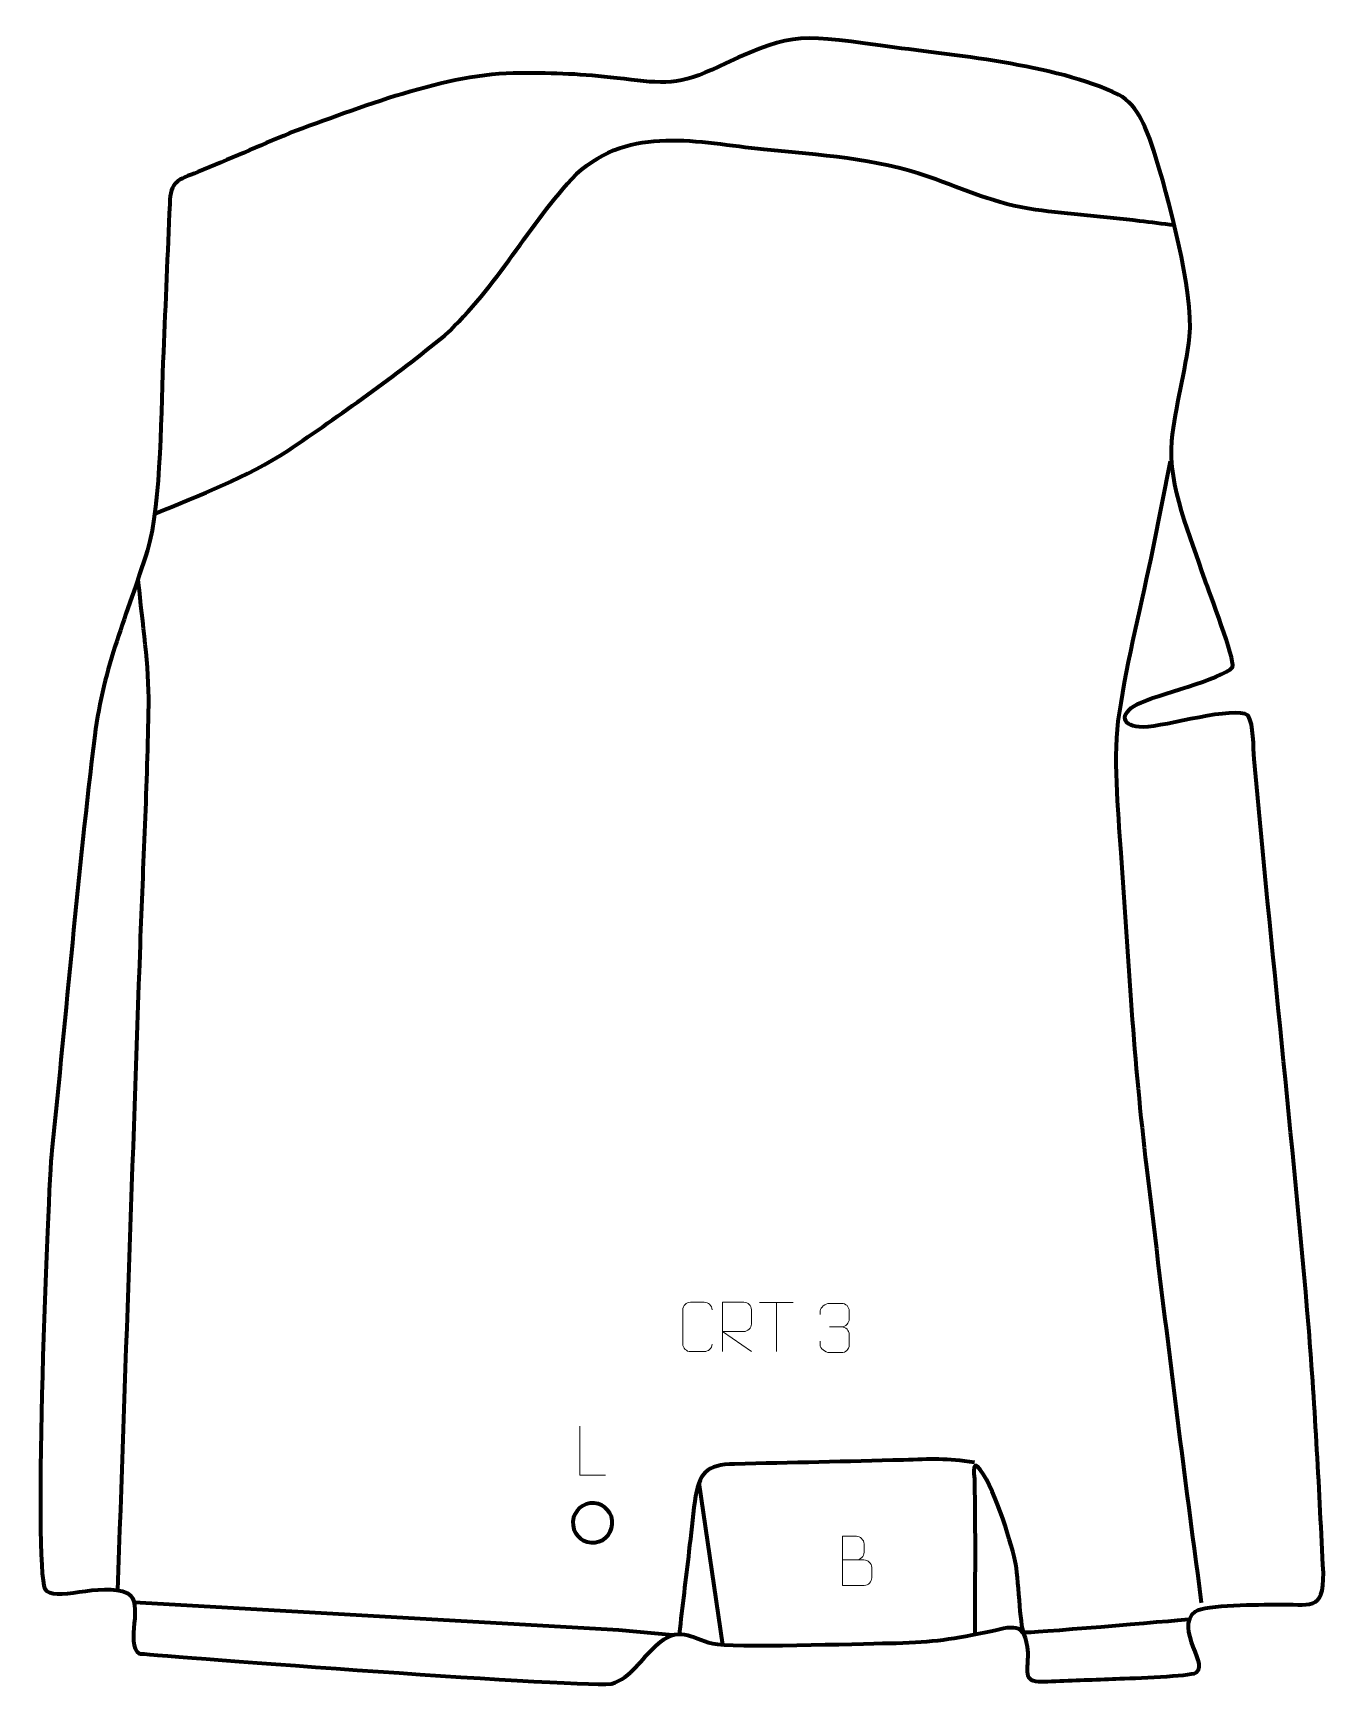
# Model space of a CAD drawing. Header units: millimetres. Extents: x -574 to 81, y 47 to 885.
import ezdxf

# ---------------------------------------------------------------- set-up
doc = ezdxf.new("R2010")
doc.units = ezdxf.units.MM
doc.header["$MEASUREMENT"] = 0
doc.layers.add('layer 2', color=7, linetype='Continuous')
doc.layers.add('layer 3', color=7, linetype='Continuous')

msp = doc.modelspace()

# ---------------------------------------------------------------- linework, layer by layer
at = {"layer": 'layer 2', "color": 142, "lineweight": 158}
for points, knots in [([(-512.0124, 641.8013), (-488.7336, 651.8341), (-465.5742, 659.8805), (-444.3723, 674.0409), (-444.3723, 674.0409), (-418.05, 691.806), (-389.6296, 711.9548), (-365.1645, 732.1124), (-365.1645, 732.1124), (-337.7405, 757.4125), (-322.8599, 788.1657), (-298.2641, 814.145), (-298.2641, 814.145), (-270.5963, 839.147), (-236.8657, 830.1195), (-203.196, 826.6558), (-203.196, 826.6558), (-175.2666, 823.7827), (-146.4639, 822.2288), (-119.7916, 812.8463), (-119.7916, 812.8463), (-100.8122, 806.17), (-86.0995, 799.0186), (-65.6544, 796.1042), (-65.6544, 796.1042), (-48.3428, 793.7857), (-30.4454, 792.4764), (-12.9421, 790.386), (-12.9421, 790.386), (-7.0372, 789.6807), (-1.1324, 788.9755), (4.7725, 788.2711)], [0, 0, 0, 0, 0.11111111, 0.11111111, 0.11111111, 0.11111111, 0.22222222, 0.22222222, 0.22222222, 0.22222222, 0.33333333, 0.33333333, 0.33333333, 0.33333333, 0.44444444, 0.44444444, 0.44444444, 0.44444444, 0.55555556, 0.55555556, 0.55555556, 0.55555556, 0.66666667, 0.66666667, 0.66666667, 0.66666667, 0.77777778, 0.77777778, 0.77777778, 0.77777778, 1, 1, 1, 1]), ([(2.6963, 668.6314), (2.6963, 668.6314), (-6.139, 624.3138), (-6.139, 624.3138), (-6.139, 624.3138), (-11.7659, 597.0943), (-19.0441, 568.13), (-23.229, 540.875), (-23.229, 540.875), (-26.5042, 519.545), (-23.8906, 491.8347), (-22.3593, 470.0833), (-22.3593, 470.0833), (-18.7098, 416.3608), (-15.7981, 364.4502), (-9.3457, 310.8504), (-9.3457, 310.8504), (-0.5035, 237.1893), (8.5758, 163.5735), (18.4486, 90.0421)], [0, 0, 0, 0, 0.16666667, 0.16666667, 0.16666667, 0.16666667, 0.33333333, 0.33333333, 0.33333333, 0.33333333, 0.5, 0.5, 0.5, 0.5, 0.66666667, 0.66666667, 0.66666667, 0.66666667, 1, 1, 1, 1]), ([(-530.653, 96.3984), (-526.8517, 205.4581), (-523.0505, 314.5178), (-519.2492, 423.5776), (-519.2492, 423.5776), (-517.827, 463.9437), (-515.6166, 504.6911), (-515.0138, 545.0328), (-515.0138, 545.0328), (-514.7254, 564.3326), (-518.252, 587.1511), (-520.1298, 606.7508), (-520.1298, 606.7508), (-520.1298, 606.7508), (-520.3577, 609.1292), (-520.3577, 609.1292)], [0, 0, 0, 0, 0.2, 0.2, 0.2, 0.2, 0.4, 0.4, 0.4, 0.4, 0.6, 0.6, 0.6, 0.6, 1, 1, 1, 1]), ([(-96.4972, 161.1225), (-110.6279, 163.437), (-118.5571, 162.8472), (-132.5572, 162.3957), (-132.5572, 162.3957), (-161.0915, 161.6244), (-189.5607, 160.9773), (-218.0976, 160.3822), (-218.0976, 160.3822), (-232.6345, 160.079), (-236.1835, 155.7791), (-238.2539, 141.5133), (-238.2539, 141.5133), (-239.4816, 133.054), (-240.2419, 124.5401), (-241.2204, 116.0535), (-241.2204, 116.0535), (-242.8882, 102.0957), (-244.5362, 88.1355), (-246.1822, 74.1751)], [0, 0, 0, 0, 0.16666667, 0.16666667, 0.16666667, 0.16666667, 0.33333333, 0.33333333, 0.33333333, 0.33333333, 0.5, 0.5, 0.5, 0.5, 0.66666667, 0.66666667, 0.66666667, 0.66666667, 1, 1, 1, 1]), ([(12.4242, 81.566), (3.8795, 80.875), (-70.7176, 74.3533), (-71.5182, 74.9702), (-71.5182, 74.9702), (-73.3721, 77.9345), (-74.2307, 103.8419), (-75.8313, 111.12), (-75.8313, 111.12), (-78.5175, 122.7623), (-87.1062, 150.6288), (-94.8681, 158.9623), (-94.8681, 158.9623), (-97.6939, 161.996), (-96.5617, 153.4125), (-96.5308, 151.9421), (-96.5308, 151.9421), (-95.9905, 126.2163), (-96.3628, 99.8543), (-96.295, 74.0552)], [0, 0, 0, 0, 0.16666667, 0.16666667, 0.16666667, 0.16666667, 0.33333333, 0.33333333, 0.33333333, 0.33333333, 0.5, 0.5, 0.5, 0.5, 0.66666667, 0.66666667, 0.66666667, 0.66666667, 1, 1, 1, 1]), ([(-249.3131, 73.6847), (-249.3131, 73.6847), (-276.7858, 76.24), (-276.7858, 76.24), (-276.7858, 76.24), (-276.7858, 76.24), (-522.4545, 90.2321), (-522.4545, 90.2321)], [0, 0, 0, 0, 0.33333333, 0.33333333, 0.33333333, 0.33333333, 1, 1, 1, 1])]:
    msp.add_open_spline(points, degree=3, knots=knots, dxfattribs=at)
msp.add_open_spline([(-236.1834, 150.8113), (-236.1834, 150.8113), (-224.2736, 68.8155), (-224.2736, 68.8155)], degree=3, dxfattribs=at)
at = {"layer": 'layer 2', "color": 142, "lineweight": 200}
msp.add_open_spline([(-290.7644, 120.5664), (-296.2723, 120.972), (-300.4085, 125.766), (-300.0029, 131.2739), (-300.0029, 131.2739), (-299.5972, 136.7818), (-294.8033, 140.918), (-289.2954, 140.5124), (-289.2954, 140.5124), (-283.7874, 140.1067), (-279.6512, 135.3127), (-280.0569, 129.8048), (-280.0569, 129.8048), (-280.4626, 124.2969), (-285.2565, 120.1607), (-290.7644, 120.5664)], degree=3, knots=[0, 0, 0, 0, 0.2, 0.2, 0.2, 0.2, 0.4, 0.4, 0.4, 0.4, 0.6, 0.6, 0.6, 0.6, 1, 1, 1, 1], dxfattribs=at)
at = {"layer": 'layer 3', "color": 242, "lineweight": 158}
msp.add_open_spline([(-443.741, 834.7283), (-408.588, 847.4412), (-364.2145, 865.311), (-326.8238, 865.2072), (-326.8238, 865.2072), (-309.0716, 865.1613), (-295.3882, 864.8375), (-277.6534, 862.6692), (-277.6534, 862.6692), (-257.4321, 860.258), (-248.1123, 858.3618), (-229.5646, 866.922), (-229.5646, 866.922), (-189.4582, 885.4892), (-188.7426, 885.3088), (-144.0832, 879.1383), (-144.0832, 879.1383), (-107.8018, 874.1905), (-56.0138, 869.9972), (-23.4026, 854.233), (-23.4026, 854.233), (-13.0378, 848.63), (-9.2113, 836.3011), (-5.6261, 825.7881), (-5.6261, 825.7881), (1.6082, 803.3962), (14.5897, 754.1886), (12.5482, 731.6905), (12.5482, 731.6905), (10.4525, 713.8359), (5.3173, 696.2558), (3.453, 678.8778), (3.453, 678.8778), (1.6475, 655.4118), (12.9221, 630.8199), (20.2062, 608.66), (20.2062, 608.66), (22.4718, 602.2529), (35.5933, 568.0388), (34.2938, 564.2492), (34.2938, 564.2492), (29.0892, 557.8514), (-4.678, 550.3107), (-14.1023, 545.3964), (-14.1023, 545.3964), (-23.2067, 540.6489), (-22.1889, 533.6686), (-11.069, 533.8349), (-11.069, 533.8349), (1.0084, 534.0154), (34.7848, 544.7154), (42.1914, 539.7217), (42.1914, 539.7217), (45.0556, 534.8032), (44.7418, 523.8743), (45.2887, 517.6255), (45.2887, 517.6255), (53.8283, 421.4933), (64.7688, 325.4791), (72.9031, 229.3593), (72.9031, 229.3593), (76.2218, 188.2756), (78.2513, 146.4977), (80.295, 105.3032), (80.295, 105.3032), (80.596, 85.0417), (73.6037, 89.671), (56.3432, 89.1986), (56.3432, 89.1986), (48.9526, 89.0567), (20.2199, 89.2217), (15.5053, 85.6802), (15.5053, 85.6802), (4.0519, 77.0767), (24.263, 56.7989), (14.776, 54.289), (14.776, 54.289), (8.5644, 52.6455), (-18.9797, 51.7799), (-26.5888, 51.4668), (-26.5888, 51.4668), (-37.4773, 51.0189), (-48.4505, 50.7745), (-59.3202, 50.1964), (-59.3202, 50.1964), (-59.3202, 50.1964), (-60.1224, 50.1537), (-60.1224, 50.1537), (-60.1224, 50.1537), (-72.5341, 49.6998), (-69.4636, 53.6198), (-69.4781, 64.77), (-69.4781, 64.77), (-71.1219, 81.6271), (-76.7064, 78.1038), (-90.8179, 75.1682), (-90.8179, 75.1682), (-110.3631, 71.1078), (-119.7802, 69.9385), (-139.8745, 69.6022), (-139.8745, 69.6022), (-154.4207, 69.3586), (-220.0079, 67.1448), (-229.1633, 69.405), (-229.1633, 69.405), (-240.7776, 72.2724), (-246.0447, 79.0291), (-257.8557, 68.4348), (-257.8557, 68.4348), (-265.4555, 61.6178), (-270.358, 52.272), (-280.4772, 48.9402), (-280.4772, 48.9402), (-305.4015, 47.42), (-519.5366, 64.1202), (-519.8528, 64.3304), (-519.8528, 64.3304), (-527.4408, 69.3747), (-516.9041, 89.9929), (-525.7731, 94.9221), (-525.7731, 94.9221), (-539.0554, 101.1126), (-563.8966, 89.7754), (-567.596, 97.1442), (-567.596, 97.1442), (-573.6325, 109.1682), (-566.1971, 299.438), (-564.1022, 319.4198), (-564.1022, 319.4198), (-556.8146, 389.2553), (-550.9388, 459.8433), (-542.3837, 529.4593), (-542.3837, 529.4593), (-537.8419, 565.1192), (-526.092, 590.1747), (-515.6646, 623.4277), (-515.6646, 623.4277), (-508.5245, 647.211), (-508.8236, 696.9367), (-507.5999, 723.8229), (-507.5999, 723.8229), (-506.4609, 748.8419), (-505.5202, 773.8688), (-504.403, 798.8718), (-504.403, 798.8718), (-503.8738, 810.717), (-500.5908, 810.8299), (-489.9852, 815.1803), (-489.9852, 815.1803), (-474.5456, 821.5139), (-459.096, 828.1716), (-443.741, 834.7283)], degree=3, knots=[0, 0, 0, 0, 0.02564103, 0.02564103, 0.02564103, 0.02564103, 0.05128205, 0.05128205, 0.05128205, 0.05128205, 0.07692308, 0.07692308, 0.07692308, 0.07692308, 0.1025641, 0.1025641, 0.1025641, 0.1025641, 0.12820513, 0.12820513, 0.12820513, 0.12820513, 0.15384615, 0.15384615, 0.15384615, 0.15384615, 0.17948718, 0.17948718, 0.17948718, 0.17948718, 0.20512821, 0.20512821, 0.20512821, 0.20512821, 0.23076923, 0.23076923, 0.23076923, 0.23076923, 0.25641026, 0.25641026, 0.25641026, 0.25641026, 0.28205128, 0.28205128, 0.28205128, 0.28205128, 0.30769231, 0.30769231, 0.30769231, 0.30769231, 0.33333333, 0.33333333, 0.33333333, 0.33333333, 0.35897436, 0.35897436, 0.35897436, 0.35897436, 0.38461538, 0.38461538, 0.38461538, 0.38461538, 0.41025641, 0.41025641, 0.41025641, 0.41025641, 0.43589744, 0.43589744, 0.43589744, 0.43589744, 0.46153846, 0.46153846, 0.46153846, 0.46153846, 0.48717949, 0.48717949, 0.48717949, 0.48717949, 0.51282051, 0.51282051, 0.51282051, 0.51282051, 0.53846154, 0.53846154, 0.53846154, 0.53846154, 0.56410256, 0.56410256, 0.56410256, 0.56410256, 0.58974359, 0.58974359, 0.58974359, 0.58974359, 0.61538462, 0.61538462, 0.61538462, 0.61538462, 0.64102564, 0.64102564, 0.64102564, 0.64102564, 0.66666667, 0.66666667, 0.66666667, 0.66666667, 0.69230769, 0.69230769, 0.69230769, 0.69230769, 0.71794872, 0.71794872, 0.71794872, 0.71794872, 0.74358974, 0.74358974, 0.74358974, 0.74358974, 0.76923077, 0.76923077, 0.76923077, 0.76923077, 0.79487179, 0.79487179, 0.79487179, 0.79487179, 0.82051282, 0.82051282, 0.82051282, 0.82051282, 0.84615385, 0.84615385, 0.84615385, 0.84615385, 0.87179487, 0.87179487, 0.87179487, 0.87179487, 0.8974359, 0.8974359, 0.8974359, 0.8974359, 0.92307692, 0.92307692, 0.92307692, 0.92307692, 0.94871795, 0.94871795, 0.94871795, 0.94871795, 1, 1, 1, 1], dxfattribs=at)
at = {"layer": 'layer 3', "color": 250, "lineweight": 9}
for points, knots in [([(-229.4994, 221.1892), (-229.6392, 218.8658), (-231.3164, 217.3862), (-233.4641, 217.3754), (-233.4641, 217.3754), (-235.796, 217.3758), (-238.1279, 217.3758), (-240.4594, 217.3754), (-240.4594, 217.3754), (-242.3844, 217.27), (-244.3565, 219.1545), (-244.3453, 221.1718), (-244.3453, 221.1718), (-244.3449, 226.9419), (-244.3449, 232.7116), (-244.3453, 238.4809), (-244.3453, 238.4809), (-244.3411, 240.619), (-242.5944, 242.3382), (-240.442, 242.3247), (-240.442, 242.3247), (-238.1163, 242.3247), (-235.7902, 242.3247), (-233.4641, 242.3247), (-233.4641, 242.3247), (-231.5175, 242.3602), (-229.5261, 240.8687), (-229.4994, 238.4311)], [0, 0, 0, 0, 0.125, 0.125, 0.125, 0.125, 0.25, 0.25, 0.25, 0.25, 0.375, 0.375, 0.375, 0.375, 0.5, 0.5, 0.5, 0.5, 0.625, 0.625, 0.625, 0.625, 0.75, 0.75, 0.75, 0.75, 1, 1, 1, 1]), ([(-224.2545, 217.3715), (-224.2545, 217.3715), (-224.2545, 242.325), (-224.2545, 242.325), (-224.2545, 242.325), (-220.6597, 242.325), (-217.0642, 242.325), (-213.469, 242.325), (-213.469, 242.325), (-211.1437, 242.2873), (-209.5864, 240.7973), (-209.5905, 238.4309), (-209.5905, 238.4309), (-209.5909, 236.3954), (-209.5909, 233.336), (-209.5905, 231.3), (-209.5905, 231.3), (-209.597, 229.4245), (-211.4093, 227.4827), (-213.4188, 227.4636), (-213.4188, 227.4636), (-213.4188, 227.4636), (-224.2545, 227.4636), (-224.2545, 227.4636), (-224.2545, 227.4636), (-224.2545, 227.4636), (-209.5998, 217.3715), (-209.5998, 217.3715)], [0, 0, 0, 0, 0.125, 0.125, 0.125, 0.125, 0.25, 0.25, 0.25, 0.25, 0.375, 0.375, 0.375, 0.375, 0.5, 0.5, 0.5, 0.5, 0.625, 0.625, 0.625, 0.625, 0.75, 0.75, 0.75, 0.75, 1, 1, 1, 1]), ([(-174.7303, 236.0934), (-174.7303, 236.0934), (-174.7303, 237.9506), (-174.7303, 237.9506), (-174.7303, 237.9506), (-174.7446, 239.6925), (-172.0801, 241.8106), (-170.021, 241.7879), (-170.021, 241.7879), (-167.9569, 241.7879), (-165.8929, 241.7879), (-163.8292, 241.7879), (-163.8292, 241.7879), (-161.6347, 241.7967), (-160.0364, 239.9499), (-159.992, 238.0378), (-159.992, 238.0378), (-159.9924, 236.6027), (-159.9924, 235.1676), (-159.992, 233.7321), (-159.992, 233.7321), (-160.0406, 232.0786), (-161.6432, 229.8486), (-163.8415, 229.8586), (-163.8415, 229.8586), (-161.6378, 229.8474), (-160.0298, 228.0442), (-159.9758, 225.9847), (-159.9758, 225.9847), (-159.9762, 224.2), (-159.9762, 222.4153), (-159.9758, 220.6302), (-159.9758, 220.6302), (-159.9657, 218.5688), (-162.0206, 216.8057), (-163.8415, 216.8138), (-163.8415, 216.8138), (-165.9068, 216.8141), (-167.972, 216.8141), (-170.0376, 216.8138), (-170.0376, 216.8138), (-172.2062, 216.8253), (-174.7372, 219.2255), (-174.7558, 220.6873), (-174.7558, 220.6873), (-174.7558, 220.6873), (-174.7558, 222.5959), (-174.7558, 222.5959)], [0, 0, 0, 0, 0.07692308, 0.07692308, 0.07692308, 0.07692308, 0.15384615, 0.15384615, 0.15384615, 0.15384615, 0.23076923, 0.23076923, 0.23076923, 0.23076923, 0.30769231, 0.30769231, 0.30769231, 0.30769231, 0.38461538, 0.38461538, 0.38461538, 0.38461538, 0.46153846, 0.46153846, 0.46153846, 0.46153846, 0.53846154, 0.53846154, 0.53846154, 0.53846154, 0.61538462, 0.61538462, 0.61538462, 0.61538462, 0.69230769, 0.69230769, 0.69230769, 0.69230769, 0.76923077, 0.76923077, 0.76923077, 0.76923077, 0.84615385, 0.84615385, 0.84615385, 0.84615385, 1, 1, 1, 1]), ([(-283.5875, 154.6427), (-283.5875, 154.6427), (-296.5366, 154.6427), (-296.5366, 154.6427), (-296.5366, 154.6427), (-296.5366, 154.6427), (-296.5366, 179.5963), (-296.5366, 179.5963)], [0, 0, 0, 0, 0.33333333, 0.33333333, 0.33333333, 0.33333333, 1, 1, 1, 1]), ([(-163.3756, 111.8079), (-159.737, 111.8083), (-156.1499, 111.8083), (-152.5105, 111.8079), (-152.5105, 111.8079), (-150.5351, 111.7906), (-148.6115, 110.0545), (-148.6115, 108.0049), (-148.6115, 108.0049), (-148.6119, 106.8763), (-148.6119, 103.8269), (-148.6115, 102.698), (-148.6115, 102.698), (-148.5939, 100.8401), (-150.136, 98.8262), (-152.4575, 98.8431), (-152.4575, 98.8431), (-156.0973, 98.8435), (-159.7367, 98.8435), (-163.3756, 98.8431), (-163.3756, 98.8431), (-163.3756, 107.1614), (-163.3756, 115.4792), (-163.3756, 123.7967), (-163.3756, 123.7967), (-161.0019, 123.7967), (-158.6278, 123.7967), (-156.2536, 123.7967), (-156.2536, 123.7967), (-154.5728, 123.8143), (-152.476, 121.9038), (-152.4583, 119.9414), (-152.4583, 119.9414), (-152.4587, 117.8753), (-152.4587, 117.7293), (-152.4583, 115.6628), (-152.4583, 115.6628), (-152.441, 113.5967), (-154.2955, 111.7906), (-156.3055, 111.8079)], [0, 0, 0, 0, 0.09090909, 0.09090909, 0.09090909, 0.09090909, 0.18181818, 0.18181818, 0.18181818, 0.18181818, 0.27272727, 0.27272727, 0.27272727, 0.27272727, 0.36363636, 0.36363636, 0.36363636, 0.36363636, 0.45454545, 0.45454545, 0.45454545, 0.45454545, 0.54545455, 0.54545455, 0.54545455, 0.54545455, 0.63636364, 0.63636364, 0.63636364, 0.63636364, 0.72727273, 0.72727273, 0.72727273, 0.72727273, 0.81818182, 0.81818182, 0.81818182, 0.81818182, 1, 1, 1, 1])]:
    msp.add_open_spline(points, degree=3, knots=knots, dxfattribs=at)
for points in [[(-205.416, 242.3015), (-205.416, 242.3015), (-188.4288, 242.3015), (-188.4288, 242.3015)], [(-196.9222, 217.3715), (-196.9222, 217.3715), (-196.9222, 242.325), (-196.9222, 242.325)], [(-170.0206, 229.8482), (-170.0206, 229.8482), (-163.8242, 229.8482), (-163.8242, 229.8482)]]:
    msp.add_open_spline(points, degree=3, dxfattribs=at)

doc.saveas('drawing.dxf')
